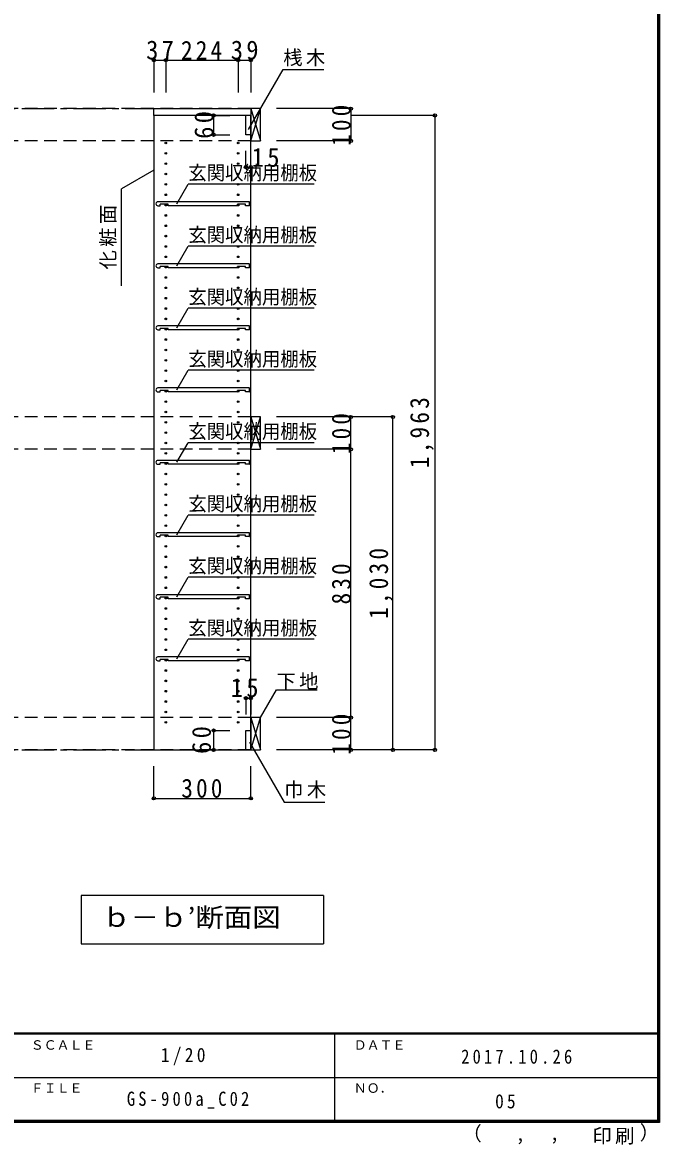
# Model space of a CAD drawing. Units: millimetres at full size, sheet at 1:20; details may follow other scales. Extents: x -3922 to 3878, y -2932 to 2722.
# Drawn here: x 1906 to 3878, y -2932 to 539 of the extents above; entities that cross this region are included whole.
import ezdxf
from ezdxf.enums import TextEntityAlignment as Align

# ---------------------------------------------------------------- set-up
doc = ezdxf.new("R2010")
doc.units = ezdxf.units.MM
doc.header["$LTSCALE"] = 20
doc.header["$PDMODE"] = 32
doc.header["$PDSIZE"] = 10
doc.linetypes.add('CHAIN1', pattern=[8, 5, -1, 1, -1])
doc.linetypes.add('DASHED2', pattern=[3, 2, -1])
for name, color, linetype in [('0-2_本体', 2, 'Continuous'), ('0-4_可動棚', 2, 'Continuous'), ('0-5', 4, 'Continuous'), ('0-7_桟木・巾木', 2, 'Continuous'), ('0-8_引き出し', 3, 'Continuous'), ('0-A_文字', 7, 'Continuous'), ('0-B_寸法', 7, 'Continuous'), ('F-1_枠', 6, 'Continuous'), ('F-A_文字', 7, 'Continuous')]:
    doc.layers.add(name, color=color, linetype=linetype)
doc.styles.add('ＭＳ ゴシック', font='')
doc.styles.get('ＭＳ ゴシック').set_extended_font_data('MS Gothic')

msp = doc.modelspace()

# ---------------------------------------------------------------- linework, layer by layer
at = {"layer": '0-2_本体'}
for p, q in [((2312.47, 272.73), (2612.47, 272.73)), ((2612.47, 272.73), (2612.47, 251.73))]:
    msp.add_line(p, q, dxfattribs=at)
msp.add_lwpolyline([(2612.47, 251.73), (2312.47, 251.73), (2312.47, 272.73)], dxfattribs=at)
at = {"layer": '0-4_可動棚'}
for p, q in [((2607.47, -15.57), (2324.97, -15.57)), ((2324.97, -27.57), (2331.97, -27.57)), ((2331.97, -27.57), (2331.97, -23.27)), ((2356.97, -23.27), (2331.97, -23.27)), ((2356.97, -27.57), (2356.97, -23.27)), ((2570.97, -27.57), (2356.97, -27.57)), ((2570.97, -27.57), (2570.97, -23.27)), ((2607.47, -27.57), (2595.97, -27.57)), ((2608.97, -26.07), (2608.97, -17.07)), ((2607.47, -207.57), (2324.97, -207.57)), ((2324.97, -219.57), (2331.97, -219.57)), ((2331.97, -219.57), (2331.97, -215.27)), ((2356.97, -215.27), (2331.97, -215.27)), ((2356.97, -219.57), (2356.97, -215.27)), ((2570.97, -219.57), (2356.97, -219.57)), ((2570.97, -219.57), (2570.97, -215.27)), ((2607.47, -219.57), (2595.97, -219.57)), ((2608.97, -218.07), (2608.97, -209.07)), ((2607.47, -399.57), (2324.97, -399.57)), ((2324.97, -411.57), (2331.97, -411.57)), ((2331.97, -411.57), (2331.97, -407.27)), ((2356.97, -407.27), (2331.97, -407.27)), ((2356.97, -411.57), (2356.97, -407.27)), ((2570.97, -411.57), (2356.97, -411.57)), ((2570.97, -411.57), (2570.97, -407.27)), ((2607.47, -411.57), (2595.97, -411.57)), ((2608.97, -410.07), (2608.97, -401.07)), ((2607.47, -591.57), (2324.97, -591.57)), ((2324.97, -603.57), (2331.97, -603.57)), ((2331.97, -603.57), (2331.97, -599.27)), ((2356.97, -599.27), (2331.97, -599.27)), ((2356.97, -603.57), (2356.97, -599.27)), ((2570.97, -603.57), (2356.97, -603.57)), ((2570.97, -603.57), (2570.97, -599.27)), ((2607.47, -603.57), (2595.97, -603.57)), ((2608.97, -602.07), (2608.97, -593.07)), ((2607.47, -815.57), (2324.97, -815.57)), ((2324.97, -827.57), (2331.97, -827.57)), ((2331.97, -827.57), (2331.97, -823.27)), ((2356.97, -823.27), (2331.97, -823.27)), ((2356.97, -827.57), (2356.97, -823.27)), ((2570.97, -827.57), (2356.97, -827.57)), ((2570.97, -827.57), (2570.97, -823.27)), ((2607.47, -827.57), (2595.97, -827.57)), ((2608.97, -826.07), (2608.97, -817.07)), ((2607.47, -1039.57), (2324.97, -1039.57)), ((2608.97, -1050.07), (2608.97, -1041.07)), ((2324.97, -1051.57), (2331.97, -1051.57)), ((2331.97, -1051.57), (2331.97, -1047.27)), ((2356.97, -1047.27), (2331.97, -1047.27)), ((2356.97, -1051.57), (2356.97, -1047.27)), ((2570.97, -1051.57), (2356.97, -1051.57)), ((2570.97, -1051.57), (2570.97, -1047.27)), ((2607.47, -1051.57), (2595.97, -1051.57)), ((2607.47, -1231.57), (2324.97, -1231.57)), ((2324.97, -1243.57), (2331.97, -1243.57)), ((2331.97, -1243.57), (2331.97, -1239.27)), ((2356.97, -1239.27), (2331.97, -1239.27)), ((2356.97, -1243.57), (2356.97, -1239.27)), ((2570.97, -1243.57), (2356.97, -1243.57)), ((2570.97, -1243.57), (2570.97, -1239.27)), ((2607.47, -1243.57), (2595.97, -1243.57)), ((2608.97, -1242.07), (2608.97, -1233.07)), ((2607.47, -1423.57), (2324.97, -1423.57)), ((2324.97, -1435.57), (2331.97, -1435.57)), ((2331.97, -1435.57), (2331.97, -1431.27)), ((2356.97, -1431.27), (2331.97, -1431.27)), ((2356.97, -1435.57), (2356.97, -1431.27)), ((2570.97, -1435.57), (2356.97, -1435.57)), ((2570.97, -1435.57), (2570.97, -1431.27)), ((2607.47, -1435.57), (2595.97, -1435.57)), ((2608.97, -1434.07), (2608.97, -1425.07))]:
    msp.add_line(p, q, dxfattribs=at)
for points in [[(2595.97, -27.57), (2595.97, -23.27), (2570.97, -23.27)], [(2595.97, -219.57), (2595.97, -215.27), (2570.97, -215.27)], [(2595.97, -411.57), (2595.97, -407.27), (2570.97, -407.27)], [(2595.97, -603.57), (2595.97, -599.27), (2570.97, -599.27)], [(2595.97, -827.57), (2595.97, -823.27), (2570.97, -823.27)], [(2595.97, -1051.57), (2595.97, -1047.27), (2570.97, -1047.27)], [(2595.97, -1243.57), (2595.97, -1239.27), (2570.97, -1239.27)], [(2595.97, -1435.57), (2595.97, -1431.27), (2570.97, -1431.27)]]:
    msp.add_lwpolyline(points, dxfattribs=at)
for centre, radius, start, end in [((2324.97, -21.57), 6, 90, 180), ((2324.97, -21.57), 6, 180, 270), ((2607.47, -17.07), 1.5, 0, 90), ((2607.47, -26.07), 1.5, 270, 0), ((2324.97, -213.57), 6, 90, 180), ((2607.47, -209.07), 1.5, 0, 90), ((2324.97, -213.57), 6, 180, 270), ((2607.47, -218.07), 1.5, 270, 0), ((2324.97, -405.57), 6, 90, 180), ((2324.97, -405.57), 6, 180, 270), ((2607.47, -401.07), 1.5, 0, 90), ((2607.47, -410.07), 1.5, 270, 0), ((2324.97, -597.57), 6, 90, 180), ((2324.97, -597.57), 6, 180, 270), ((2607.47, -593.07), 1.5, 0, 90), ((2607.47, -602.07), 1.5, 270, 0), ((2324.97, -821.57), 6, 90, 180), ((2324.97, -821.57), 6, 180, 270), ((2607.47, -817.07), 1.5, 0, 90), ((2607.47, -826.07), 1.5, 270, 0), ((2324.97, -1045.57), 6, 90, 180), ((2607.47, -1041.07), 1.5, 0, 90), ((2324.97, -1045.57), 6, 180, 270), ((2607.47, -1050.07), 1.5, 270, 0), ((2324.97, -1237.57), 6, 90, 180), ((2324.97, -1237.57), 6, 180, 270), ((2607.47, -1233.07), 1.5, 0, 90), ((2607.47, -1242.07), 1.5, 270, 0), ((2324.97, -1429.57), 6, 90, 180), ((2324.97, -1429.57), 6, 180, 270), ((2607.47, -1425.07), 1.5, 0, 90), ((2607.47, -1434.07), 1.5, 270, 0)]:
    msp.add_arc(centre, radius, start, end, dxfattribs=at)
at = {"layer": '0-5', "color": 3}
msp.add_lwpolyline([(2312.47, -1711.27), (2612.47, -1711.27), (2612.47, 251.73), (2312.47, 251.73)], close=True, dxfattribs=at)
at = {"layer": '0-5'}
for centre in [(2349.47, 166.23), (2573.47, 166.23), (2349.47, 134.23), (2349.47, 102.23), (2573.47, 134.23), (2573.47, 102.23), (2349.47, 70.23), (2573.47, 70.23), (2349.47, 38.23), (2573.47, 38.23), (2349.47, 6.23), (2573.47, 6.23), (2349.47, -25.77), (2573.47, -25.77), (2349.47, -57.77), (2573.47, -57.77), (2349.47, -89.77), (2573.47, -89.77), (2349.47, -121.77), (2573.47, -121.77), (2349.47, -153.77), (2573.47, -153.77), (2349.47, -185.77), (2573.47, -185.77), (2349.47, -217.77), (2573.47, -217.77), (2349.47, -249.77), (2573.47, -249.77), (2349.47, -281.77), (2349.47, -313.77), (2573.47, -281.77), (2573.47, -313.77), (2349.47, -345.77), (2573.47, -345.77), (2349.47, -377.77), (2573.47, -377.77), (2349.47, -409.77), (2573.47, -409.77), (2349.47, -441.77), (2573.47, -441.77), (2349.47, -473.77), (2573.47, -473.77), (2349.47, -505.77), (2573.47, -505.77), (2349.47, -537.77), (2573.47, -537.77), (2349.47, -569.77), (2573.47, -569.77), (2349.47, -601.77), (2573.47, -601.77), (2349.47, -633.77), (2573.47, -633.77), (2349.47, -665.77), (2573.47, -665.77), (2349.47, -697.77), (2349.47, -729.77), (2573.47, -697.77), (2573.47, -729.77), (2349.47, -761.77), (2573.47, -761.77), (2349.47, -793.77), (2573.47, -793.77), (2349.47, -825.77), (2573.47, -825.77), (2349.47, -857.77), (2573.47, -857.77), (2349.47, -889.77), (2573.47, -889.77), (2349.47, -921.77), (2573.47, -921.77), (2349.47, -953.77), (2573.47, -953.77), (2349.47, -985.77), (2573.47, -985.77), (2349.47, -1017.77), (2573.47, -1017.77), (2349.47, -1049.77), (2573.47, -1049.77), (2349.47, -1081.77), (2573.47, -1081.77), (2349.47, -1113.77), (2349.47, -1145.77), (2573.47, -1113.77), (2573.47, -1145.77), (2349.47, -1177.77), (2573.47, -1177.77), (2349.47, -1209.77), (2573.47, -1209.77), (2349.47, -1241.77), (2573.47, -1241.77), (2349.47, -1273.77), (2573.47, -1273.77), (2349.47, -1305.77), (2573.47, -1305.77), (2349.47, -1337.77), (2573.47, -1337.77), (2349.47, -1369.77), (2573.47, -1369.77), (2349.47, -1401.77), (2573.47, -1401.77), (2349.47, -1433.77), (2573.47, -1433.77), (2349.47, -1465.77), (2573.47, -1465.77), (2349.47, -1497.77), (2349.47, -1529.77), (2573.47, -1497.77), (2573.47, -1529.77), (2349.47, -1561.77), (2573.47, -1561.77), (2349.47, -1593.77), (2573.47, -1593.77), (2349.47, -1625.77), (2573.47, -1625.77)]:
    msp.add_circle(centre, 2.5, dxfattribs=at)
at = {"layer": '0-7_桟木・巾木'}
for p, q in [((2612.47, 251.73), (2597.47, 251.73)), ((2597.47, 191.73), (2597.47, 251.73)), ((2612.47, 251.73), (2612.47, 191.73)), ((2597.47, -1651.27), (2612.47, -1651.27)), ((2612.47, -1651.27), (2612.47, -1711.27))]:
    msp.add_line(p, q, dxfattribs=at)
for points in [[(2612.47, 191.73), (2600.97, 191.73), (2597.47, 191.73)], [(2612.47, -1711.27), (2597.47, -1711.27), (2597.47, -1651.27)]]:
    msp.add_lwpolyline(points, dxfattribs=at)
at = {"layer": '0-8_引き出し'}
for p, q in [((2612.47, 272.73), (2612.47, 172.73)), ((2642.47, 272.73), (2612.47, 272.73)), ((2642.47, 172.73), (2642.47, 272.73)), ((2612.47, 172.73), (2642.47, 172.73)), ((2612.47, -681.27), (2612.47, -781.27)), ((2642.47, -681.27), (2612.47, -681.27)), ((2642.47, -781.27), (2642.47, -681.27)), ((2612.47, -781.27), (2642.47, -781.27)), ((2612.47, -1611.27), (2612.47, -1711.27)), ((2642.47, -1611.27), (2612.47, -1611.27)), ((2642.47, -1711.27), (2642.47, -1611.27)), ((2612.47, -1711.27), (2642.47, -1711.27))]:
    msp.add_line(p, q, dxfattribs=at)
at = {"layer": '0-8_引き出し', "color": 7}
for p, q in [((2612.47, 172.73), (2642.47, 272.73)), ((2612.47, 272.73), (2642.47, 172.73)), ((2612.47, -781.27), (2642.47, -681.27)), ((2612.47, -681.27), (2642.47, -781.27)), ((2612.47, -1711.27), (2642.47, -1611.27)), ((2612.47, -1611.27), (2642.47, -1711.27))]:
    msp.add_line(p, q, dxfattribs=at)
at = {"layer": '0-A_文字'}
for p, q in [((2605.8, 208.2), (2712.88, 393.67)), ((2712.88, 393.67), (2838.9, 393.67)), ((2312.47, 82.66), (2212.47, 24.93)), ((2383.97, -21.57), (2418.98, 39.09)), ((2808.98, 39.09), (2418.98, 39.09)), ((2212.47, -275.07), (2212.47, 24.93)), ((2383.97, -213.57), (2418.98, -152.91)), ((2808.98, -152.91), (2418.98, -152.91)), ((2383.97, -405.57), (2418.98, -344.91)), ((2808.98, -344.91), (2418.98, -344.91)), ((2383.97, -597.57), (2418.98, -536.91)), ((2808.98, -536.91), (2418.98, -536.91)), ((2383.97, -821.57), (2418.98, -760.91)), ((2808.98, -760.91), (2418.98, -760.91)), ((2383.97, -1045.57), (2418.98, -984.91)), ((2808.98, -984.91), (2418.98, -984.91)), ((2383.97, -1237.57), (2418.98, -1176.91)), ((2808.98, -1176.91), (2418.98, -1176.91)), ((2383.97, -1429.57), (2418.98, -1368.91)), ((2808.98, -1368.91), (2418.98, -1368.91)), ((2642.47, -1611.27), (2691.89, -1525.68)), ((2691.89, -1525.68), (2817.91, -1525.68)), ((2837.47, -2161.27), (2837.47, -2311.27)), ((2087.47, -2311.27), (2837.47, -2311.27))]:
    msp.add_line(p, q, dxfattribs=at)
at = {"layer": '0-A_文字', "linetype": 'CHAIN1'}
for p, q in [((-2736.53, 272.73), (2612.47, 272.73)), ((-2736.53, -1711.27), (2612.47, -1711.27))]:
    msp.add_line(p, q, dxfattribs=at)
at = {"layer": '0-A_文字'}
for points in [[(2608.66, -1687.54), (2715.74, -1873.01), (2841.77, -1873.01)], [(2837.47, -2161.27), (2087.47, -2161.27), (2087.47, -2311.27)]]:
    msp.add_lwpolyline(points, dxfattribs=at)
at = {"layer": '0-B_寸法', "color": 4}
for p, q in [((2312.47, 422.73), (2612.47, 422.73)), ((2312.47, 422.73), (2312.47, 322.73)), ((2349.47, 422.73), (2349.47, 322.73)), ((2573.47, 422.73), (2573.47, 322.73)), ((2612.47, 422.73), (2612.47, 322.73)), ((2497.47, 251.73), (2497.47, 191.73)), ((2497.47, 251.73), (2547.47, 251.73)), ((2922.47, 272.73), (2692.47, 272.73)), ((2922.47, 272.73), (2922.47, 172.73)), ((3182.47, 251.73), (2922.47, 251.73)), ((3182.47, 251.73), (3182.47, -1711.27)), ((2497.47, 191.73), (2547.47, 191.73)), ((2597.47, 91.73), (2597.47, 141.73)), ((2612.47, 91.73), (2612.47, 141.73)), ((2922.47, 172.73), (2692.47, 172.73)), ((2597.47, 91.73), (2612.47, 91.73)), ((2922.47, -781.27), (2922.47, -681.27)), ((2922.47, -781.27), (2692.47, -781.27)), ((2922.47, -1611.27), (2922.47, -781.27)), ((2597.47, -1551.27), (2612.47, -1551.27)), ((2597.47, -1551.27), (2597.47, -1601.27)), ((2612.47, -1551.27), (2612.47, -1601.27)), ((2922.47, -1611.27), (2692.47, -1611.27)), ((2922.47, -1711.27), (2922.47, -1611.27)), ((2497.47, -1651.27), (2497.47, -1711.27)), ((2497.47, -1651.27), (2547.47, -1651.27)), ((2497.47, -1711.27), (2547.47, -1711.27)), ((3182.47, -1711.27), (2692.47, -1711.27)), ((2312.47, -1861.27), (2312.47, -1761.27)), ((2612.47, -1861.27), (2612.47, -1761.27)), ((2312.47, -1861.27), (2612.47, -1861.27))]:
    msp.add_line(p, q, dxfattribs=at)
at = {"layer": '0-B_寸法', "color": 4, "linetype": 'DASHED2'}
for p, q in [((2612.47, 272.73), (-2736.53, 272.73)), ((2612.47, 172.73), (-2736.53, 172.73)), ((2612.47, -681.27), (-2736.53, -681.27)), ((2612.47, -781.27), (-2736.53, -781.27)), ((2612.47, -1611.27), (-2736.53, -1611.27)), ((2612.47, -1711.27), (-2736.53, -1711.27))]:
    msp.add_line(p, q, dxfattribs=at)
at = {"layer": '0-B_寸法', "color": 4}
msp.add_lwpolyline([(3052.47, -1711.27), (3052.47, -681.27), (2692.47, -681.27)], dxfattribs=at)
at = {"layer": '0-B_寸法'}
for p in [(2312.47, 422.73), (2349.47, 422.73), (2573.47, 422.73), (2612.47, 422.73), (2497.47, 251.73), (2922.47, 272.73), (3182.47, 251.73), (2497.47, 191.73), (2922.47, 172.73), (2597.47, 91.73), (2612.47, 91.73), (2922.47, -681.27), (3052.47, -681.27), (2922.47, -781.27), (2597.47, -1551.27), (2612.47, -1551.27), (2922.47, -1611.27), (2497.47, -1651.27), (2497.47, -1711.27), (2922.47, -1711.27), (3052.47, -1711.27), (3182.47, -1711.27), (2312.47, -1861.27), (2612.47, -1861.27)]:
    msp.add_point(p, dxfattribs=at)
at = {"layer": 'F-1_枠'}
for p, q in [((3871.3, 2722.29), (3871.3, -2864.37)), ((3874.63, 2722.29), (3874.63, -2864.37)), ((3877.97, 2722.29), (3877.97, -2864.37)), ((3877.97, -2587.71), (-3922.03, -2587.71)), ((3877.97, -2591.04), (-3922.03, -2591.04)), ((2871.3, -2591.04), (2871.3, -2857.71)), ((-22.03, -2724.37), (3871.3, -2724.38)), ((3877.97, -2857.71), (-3922.03, -2857.71)), ((3877.97, -2861.04), (-3922.03, -2861.04)), ((3877.97, -2864.37), (-3922.03, -2864.37))]:
    msp.add_line(p, q, dxfattribs=at)

# ---------------------------------------------------------------- texts
at = {"layer": '0-A_文字', "style": 'ＭＳ ゴシック'}
for s, height, width, p in [('玄関収納用棚板', 43.99, 0.95, (2418.98, 39.09)), ('玄関収納用棚板', 43.99, 0.95, (2418.98, -152.91)), ('玄関収納用棚板', 43.99, 0.95, (2418.98, -344.91)), ('玄関収納用棚板', 43.99, 0.95, (2418.98, -536.91)), ('玄関収納用棚板', 43.99, 0.95, (2418.98, -760.91)), ('玄関収納用棚板', 43.99, 0.95, (2418.98, -984.91)), ('玄関収納用棚板', 43.99, 0.95, (2418.98, -1176.91)), ('玄関収納用棚板', 43.99, 0.95, (2418.98, -1368.91)), ('ｂ－ｂ’断面図', 58.65, 1.1, (2152.47, -2276.27))]:
    msp.add_text(s, height=height, dxfattribs=dict(at, width=width)).set_placement(p, align=Align.BOTTOM_LEFT)
at = {"layer": '0-A_文字', "char_height": 43.99, "attachment_point": 7, "style": 'ＭＳ ゴシック'}
for s, insert in [('\\T1.17;桟木', (2712.88, 403.88)), ('\\T1.17;下地', (2691.89, -1525.68)), ('\\T1.17;巾木', (2715.74, -1861.06))]:
    msp.add_mtext(s, dxfattribs=dict(at, insert=insert))
at = {"layer": '0-A_文字', "insert": (2197.47, -225.07), "char_height": 43.99, "attachment_point": 7, "rotation": 90, "style": 'ＭＳ ゴシック'}
msp.add_mtext('\\T1.17;化粧面', dxfattribs=at)
at = {"layer": '0-B_寸法', "char_height": 58.65, "attachment_point": 7, "style": 'ＭＳ ゴシック'}
for s, insert in [('\\T1.27;\\W0.95;37', (2288.47, 423.94)), ('\\T1.27;\\W0.9;224', (2396.47, 423.94)), ('\\T1.27;\\W0.95;39', (2550.47, 423.94)), ('\\T1.27;\\W0.95;15', (2615.36, 91.73)), ('\\T1.27;\\W0.95;15', (2550.46, -1548.8)), ('\\T1.27;\\W0.9;300', (2397.47, -1860.06))]:
    msp.add_mtext(s, dxfattribs=dict(at, insert=insert))
at = {"layer": '0-B_寸法', "char_height": 58.65, "attachment_point": 7, "rotation": 90, "style": 'ＭＳ ゴシック'}
for s, insert in [('\\T1.27;\\W0.9;100', (2922.47, 157.73)), ('\\T1.27;\\W0.95;60', (2497.47, 179.23)), ('\\T1.28;\\W0.9;1,963', (3179.15, -839.77)), ('\\T1.27;\\W0.9;100', (2922.47, -796.27)), ('\\T1.28;\\W0.9;1,030', (3052.47, -1306.27)), ('\\T1.27;\\W0.9;830', (2922.47, -1261.27)), ('\\T1.27;\\W0.9;100', (2922.47, -1726.27)), ('\\T1.27;\\W0.95;60', (2489.86, -1723.77))]:
    msp.add_mtext(s, dxfattribs=dict(at, insert=insert))
at = {"layer": 'F-A_文字', "style": 'ＭＳ ゴシック'}
for s, height, p in [('ＳＣＡＬＥ', 29.33, (1931.3, -2647.71)), ('ＤＡＴＥ', 29.33, (2931.3, -2647.71)), ('ＮＯ．', 29.33, (2931.3, -2781.04)), ('ＦＩＬＥ', 29.33, (1931.3, -2781.04)), ('（', 43.99, (3267.32, -2933.25)), ('）', 43.99, (3816.9, -2930.46)), (',', 43.99, (3432.15, -2933.25)), (',', 43.99, (3538.1, -2931.39))]:
    msp.add_text(s, height=height, dxfattribs=at).set_placement(p, align=Align.BOTTOM_LEFT)
at = {"layer": 'F-A_文字', "char_height": 43.99, "attachment_point": 7, "style": 'ＭＳ ゴシック'}
for s, insert in [('\\T1.38;\\W0.9;1/20', (2333.8, -2687.71)), ('\\T1.39;\\W0.85;2017.10.26', (3263.8, -2682.71)), ('\\T1.39;\\W0.85;GS-900a_C02', (2228.8, -2821.04)), ('\\T1.36;\\W0.9;05', (3368.8, -2821.04)), ('\\T1.17;印刷', (3670.07, -2932.32))]:
    msp.add_mtext(s, dxfattribs=dict(at, insert=insert))

doc.saveas('drawing.dxf')
